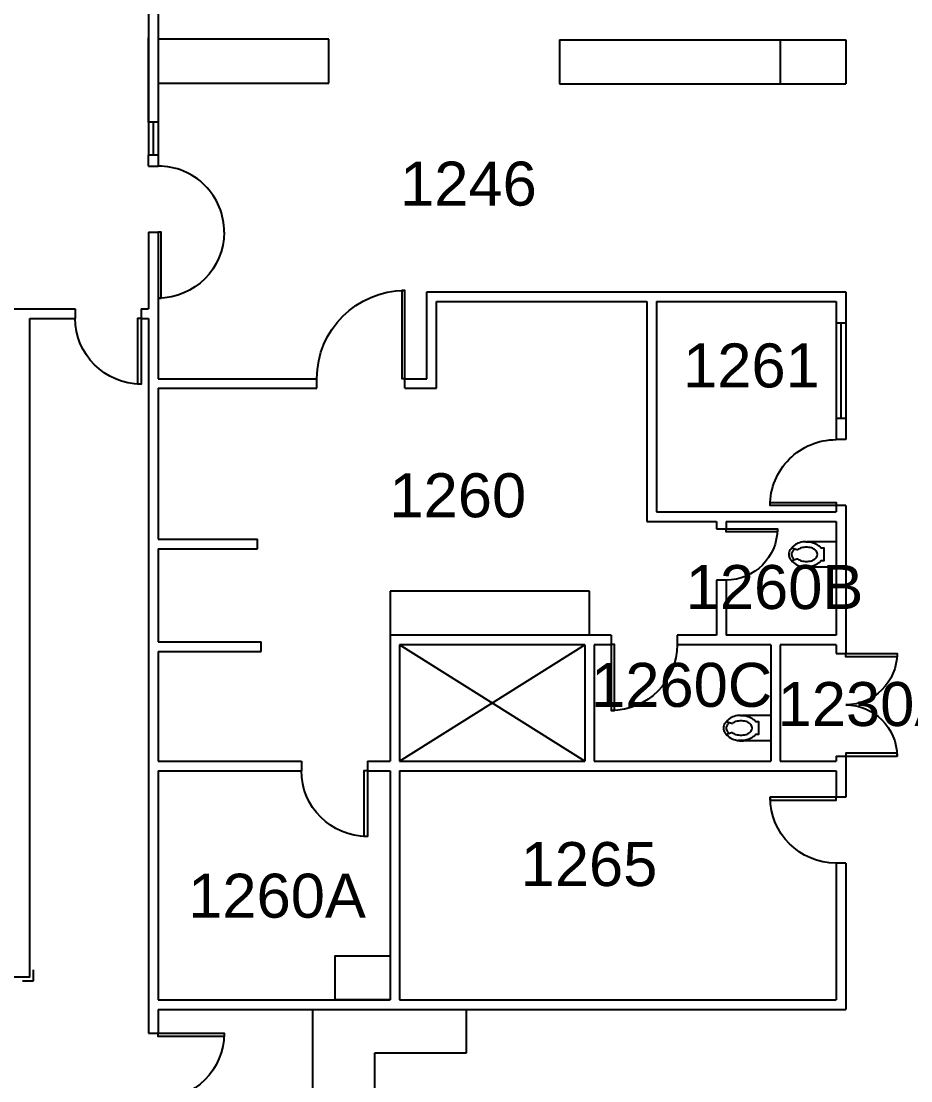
# Model space of a CAD drawing. Header units: inches. Extents: x -59 to 5745, y -269 to 4477.
# Drawn here: x 2798 to 3283, y 631 to 1210 of the extents above; entities that cross this region are included whole.
import ezdxf

# ---------------------------------------------------------------- set-up
doc = ezdxf.new("R2010")
doc.units = ezdxf.units.IN
doc.header["$LTSCALE"] = 96
doc.header["$MEASUREMENT"] = 0
doc.layers.get('0').update_dxf_attribs({"linetype": 'CONTINUOUS'})
for name, color, linetype in [('A-ANNO-ROOM', 4, 'CONTINUOUS'), ('A-DOOR', 2, 'CONTINUOUS'), ('A-FLOR-CASE', 3, 'CONTINUOUS'), ('A-FLOR-HRAL', 1, 'CONTINUOUS'), ('A-FLOR-PFIX', 2, 'CONTINUOUS'), ('A-GLAZ', 2, 'CONTINUOUS'), ('A-SHAFT', 1, 'CONTINUOUS'), ('A-WALL-FULL', 6, 'CONTINUOUS')]:
    doc.layers.add(name, color=color, linetype=linetype)
doc.styles.add('Arial', font='arial.ttf')

# ---------------------------------------------------------------- blocks, each defined once
blk = doc.blocks.new('P2477016')
for p, q in [((-2.504894, -21.068753), (-2.504894, -21.068753)), ((-3.603083, -23.831759), (-3.603083, -23.831759))]:
    blk.add_line(p, q)
for points in [[(-6.93083, -16.399601, -0.022673), (-7, -14.875), (-7, 0), (-3.020761, 0), (0, 0), (3.020761, 0), (7, 0), (7, -14.875)], [(-6.937926, -16.211212, -0.074934), (-6.387938, -12.562014, -0.085426), (-4.920528, -9.670474, -0.066386), (-3.550098, -8.264603), (-3.550098, -6.711212), (3.449902, -6.711212), (3.449902, -8.264603, -0.066386), (4.820333, -9.670474, -0.085426), (6.287743, -12.562014, -0.111314), (6.709134, -17.991061)], [(3.991504, -23.722377, -0.562484), (3.158962, -23.529526), (2.424162, -21.300368, -0.238976), (2.492058, -20.853364, 0.08035), (3.421006, -18.976205, 0.074934), (3.837731, -16.211212, 0.074934), (3.421006, -13.446218, 0.085426), (2.414145, -11.462194, 0.066386), (1.597345, -10.624271, 0.330534), (-1.69754, -10.624271, 0.066386), (-2.51434, -11.462194, 0.085426), (-3.521201, -13.446218, 0.074934), (-3.937926, -16.211212, 0.074934), (-3.521201, -18.976205, 0.08035), (-2.592253, -20.853364, -0.238976), (-2.524357, -21.300368), (-3.250575, -23.503493, -0.549653), (-4.069149, -23.710095)], [(0, -25.75, 0.143932), (2.498761, -25.015482, 0.107177), (4.949747, -22.564786, 0.077997), (6.431696, -19.212481, 0.065232), (7, -14.875)], [(-2.976493, -22.67201, 0.063273), (-1.687041, -23.754089, 0.143932), (0, -24.25)], [(0, -24.25, 0.143932), (1.687041, -23.754089, 0.059203), (2.902316, -22.750942)], [(-4.023967, -23.748064, 0.06085), (-2.498761, -25.015482, 0.143932), (0, -25.75)]]:
    blk.add_lwpolyline(points, format="xyb")
for centre, radius, start, end in [((5.443363, -16.211212), 12.38129, 180, 197.141641), ((2.746106, -17.043143), 9.558648, 197.141641, 216.672481), ((1.035634, -18.316811), 7.426057, 216.672481, 226.574161)]:
    blk.add_arc(centre, radius, start, end)
blk = doc.blocks.new('*U91')
for p, q in [((0, 0), (0, 0)), ((-36, 0), (-36, 0))]:
    blk.add_line(p, q)
blk.add_lwpolyline([(0, 0), (0, 36), (-1.75, 36), (-1.75, 0)], close=True)
blk.add_arc((0, 0), 36, 90, 180)
blk = doc.blocks.new('*U111')
for p, q in [((0, 0), (0, 0)), ((-36, 0), (-36, 0))]:
    blk.add_line(p, q)
blk.add_lwpolyline([(0, 0), (0, 36), (-1.75, 36), (-1.75, 0)], close=True)
blk.add_arc((0, 0), 36, 90, 180)
blk = doc.blocks.new('*U112')
for p, q in [((0, 0), (0, 0)), ((36, 0), (36, 0))]:
    blk.add_line(p, q)
blk.add_lwpolyline([(0, 0), (0, 36), (1.75, 36), (1.75, 0)], close=True)
blk.add_arc((0, 0), 36, 0, 90)
blk = doc.blocks.new('*U113')
for p, q in [((0, 0), (0, 0)), ((-48, 0), (-48, 0))]:
    blk.add_line(p, q)
blk.add_lwpolyline([(0, 0), (0, -48), (-1.75, -48), (-1.75, 0)], close=True)
blk.add_arc((0, 0), 48, 180, 270)
blk = doc.blocks.new('*U117')
for p, q in [((0, 0), (0, 0)), ((-36, 0), (-36, 0))]:
    blk.add_line(p, q)
blk.add_lwpolyline([(0, 0), (0, 36), (-1.75, 36), (-1.75, 0)], close=True)
blk.add_arc((0, 0), 36, 90, 180)
blk = doc.blocks.new('*U115')
for p, q in [((0, 0), (0, 0)), ((-36, 0), (-36, 0))]:
    blk.add_line(p, q)
blk.add_lwpolyline([(0, 0), (0, -36), (-1.75, -36), (-1.75, 0)], close=True)
blk.add_arc((0, 0), 36, 180, 270)
blk = doc.blocks.new('*U118')
for p, q in [((0, 0), (0, 0)), ((-28, 0), (-28, 0))]:
    blk.add_line(p, q)
blk.add_lwpolyline([(0, 0), (0, 28), (-1.75, 28), (-1.75, 0)], close=True)
blk.add_arc((0, 0), 28, 90, 180)
blk = doc.blocks.new('*U119')
for p, q in [((0, 0), (0, 0)), ((28, 0), (28, 0))]:
    blk.add_line(p, q)
blk.add_lwpolyline([(0, 0), (0, 28), (1.75, 28), (1.75, 0)], close=True)
blk.add_arc((0, 0), 28, 0, 90)
blk = doc.blocks.new('*U116')
for p, q in [((0, 0), (0, 0)), ((36, 0), (36, 0))]:
    blk.add_line(p, q)
blk.add_lwpolyline([(0, 0), (0, -36), (1.75, -36), (1.75, 0)], close=True)
blk.add_arc((0, 0), 36, 270, 0)
blk = doc.blocks.new('*U122')
for p, q in [((0, 0), (0, 0)), ((36, 0), (36, 0))]:
    blk.add_line(p, q)
blk.add_lwpolyline([(0, 0), (0, 36), (1.75, 36), (1.75, 0)], close=True)
blk.add_arc((0, 0), 36, 0, 90)

msp = doc.modelspace()

# ---------------------------------------------------------------- linework, layer by layer
at = {"layer": 'A-DOOR'}
msp.add_arc((2872.49, 1094.73), 35.7, 359.52323, 90.47317, dxfattribs=at)
at = {"layer": 'A-FLOR-CASE'}
for p, q in [((2965.33, 1199.67), (2872.2, 1199.67)), ((2965.33, 1175.67), (2965.33, 1199.67)), ((3091.05, 1199.3), (3211.43, 1199.3)), ((3091.05, 1199.3), (3091.05, 1175.3)), ((2872.2, 1175.67), (2965.33, 1175.67)), ((3091.05, 1175.3), (3211.43, 1175.3)), ((2998.7, 898.62), (2998.7, 874.62)), ((3107.48, 898.62), (2998.7, 898.62)), ((3107.48, 874.62), (3107.48, 898.62)), ((2956.33, 670.37), (2956.33, 549.62)), ((3040.33, 646.62), (3040.33, 670.37)), ((2990.33, 549.62), (2990.33, 646.62)), ((2990.33, 646.62), (3040.33, 646.62))]:
    msp.add_line(p, q, dxfattribs=at)
at = {"layer": 'A-FLOR-HRAL'}
for p, q in [((2804.15, 686.03), (2804.15, 692.03)), ((2798.15, 686.03), (2804.15, 686.03))]:
    msp.add_line(p, q, dxfattribs=at)
at = {"layer": 'A-GLAZ'}
for p, q in [((2866.94, 1154.43), (2866.94, 1136.43)), ((2869.57, 1154.43), (2869.57, 1136.43)), ((2872.19, 1154.43), (2872.19, 1136.43)), ((3241.97, 1044.93), (3241.97, 992.93)), ((3244.59, 1044.93), (3244.59, 992.93)), ((3247.22, 1044.93), (3247.22, 992.93))]:
    msp.add_line(p, q, dxfattribs=at)
at = {"layer": 'A-SHAFT'}
for p, q in [((3003.95, 805.87), (3104.86, 869.37)), ((3104.86, 805.87), (3003.95, 869.37))]:
    msp.add_line(p, q, dxfattribs=at)
at = {"layer": 'A-WALL-FULL'}
for p, q in [((2866.95, 1479.02), (2866.94, 1154.43)), ((2872.2, 1479.02), (2872.19, 1154.43)), ((2866.94, 1154.43), (2866.95, 1200.39)), ((3211.43, 1199.3), (3211.43, 1175.3)), ((3211.43, 1199.3), (3247.22, 1199.3)), ((3247.22, 1199.3), (3247.22, 1175.3)), ((3211.43, 1175.3), (3247.22, 1175.3)), ((2872.19, 1154.43), (2866.94, 1154.43)), ((2872.19, 1136.43), (2866.94, 1136.43)), ((2866.94, 1130.43), (2866.94, 1136.43)), ((2872.19, 1136.43), (2872.19, 1130.43)), ((2866.94, 1130.43), (2872.19, 1130.43)), ((2866.94, 1094.43), (2866.94, 1052.57)), ((2866.94, 1094.43), (2872.19, 1094.43)), ((2872.19, 1094.43), (2872.2, 1014.5)), ((3018.86, 1061.87), (3247.22, 1061.87)), ((3018.86, 1014.49), (3018.86, 1061.87)), ((3247.22, 1061.87), (3247.22, 1044.93)), ((2766.15, 1052.57), (2826.94, 1052.57)), ((2826.94, 1052.57), (2826.94, 1047.32)), ((2862.94, 1052.57), (2866.94, 1052.57)), ((2862.94, 1052.57), (2862.94, 1047.32)), ((3024.11, 1056.62), (3138.7, 1056.62)), ((3024.11, 1009.24), (3024.11, 1056.62)), ((3138.7, 1056.62), (3138.7, 936.62)), ((3143.95, 1056.62), (3143.95, 941.87)), ((3143.95, 1056.62), (3241.97, 1056.62)), ((3241.97, 1056.62), (3241.97, 1044.93)), ((2802.15, 688.03), (2802.15, 1047.32)), ((2802.15, 1047.32), (2826.94, 1047.32)), ((2862.94, 1047.32), (2866.94, 1047.32)), ((2866.94, 1047.32), (2866.94, 1017.53)), ((3241.97, 1044.93), (3247.22, 1044.93)), ((2866.94, 1017.53), (2866.95, 657.38)), ((2872.19, 1017.53), (2872.2, 1014.5)), ((2872.2, 1014.5), (2958.86, 1014.49)), ((2958.86, 1009.24), (2958.86, 1014.49)), ((3006.86, 1009.24), (3006.86, 1014.49)), ((3006.86, 1014.49), (3018.86, 1014.49)), ((2872.2, 1009.25), (2872.2, 926.88)), ((2872.2, 1009.25), (2958.86, 1009.24)), ((3006.86, 1009.24), (3024.11, 1009.24)), ((3241.97, 992.93), (3247.22, 992.93)), ((3241.97, 992.93), (3241.97, 981.24)), ((3247.22, 992.93), (3247.22, 981.24)), ((3247.22, 981.24), (3241.97, 981.24)), ((3241.97, 945.24), (3241.97, 941.87)), ((3247.22, 945.24), (3241.97, 945.24)), ((3247.22, 945.24), (3247.22, 864.53)), ((3138.7, 936.62), (3176.72, 936.62)), ((3143.95, 941.87), (3241.97, 941.87)), ((3176.72, 936.62), (3176.72, 932.62)), ((3181.97, 936.62), (3181.97, 932.62)), ((3181.97, 936.62), (3241.97, 936.62)), ((3241.97, 936.62), (3241.97, 874.62)), ((3176.72, 932.62), (3181.97, 932.62)), ((2872.2, 926.88), (2926.33, 926.87)), ((2926.33, 921.62), (2926.33, 926.87)), ((2872.2, 921.63), (2926.33, 921.62)), ((2872.2, 921.63), (2872.2, 870.88)), ((3181.97, 904.62), (3176.72, 904.62)), ((3176.72, 904.62), (3176.72, 874.62)), ((3181.97, 904.62), (3181.97, 874.62)), ((2998.7, 874.62), (2998.7, 805.87)), ((3119.33, 874.62), (2998.7, 874.62)), ((3119.33, 874.62), (3119.33, 869.37)), ((3155.33, 874.62), (3155.33, 869.37)), ((3176.72, 874.62), (3155.33, 874.62)), ((3241.97, 874.62), (3181.97, 874.62)), ((2872.2, 870.88), (2928.33, 870.87)), ((2928.33, 865.62), (2928.33, 870.87)), ((3003.95, 869.37), (3003.95, 805.87)), ((3104.86, 869.37), (3003.95, 869.37)), ((3104.86, 869.37), (3104.86, 805.87)), ((3110.11, 869.37), (3110.11, 805.87)), ((3119.33, 869.37), (3110.11, 869.37)), ((3206.33, 869.37), (3155.33, 869.37)), ((3206.33, 869.37), (3206.33, 805.87)), ((3241.97, 869.37), (3211.58, 869.37)), ((3211.58, 869.37), (3211.58, 805.87)), ((3241.97, 869.37), (3241.97, 864.53)), ((2872.2, 865.63), (2928.33, 865.62)), ((2872.2, 865.63), (2872.2, 805.88)), ((3241.97, 864.53), (3247.22, 864.53)), ((2872.2, 805.88), (2950.33, 805.87)), ((2950.33, 805.87), (2950.33, 800.62)), ((2986.33, 805.87), (2998.7, 805.87)), ((2986.33, 805.87), (2986.33, 800.62)), ((3003.95, 805.87), (3104.86, 805.87)), ((3110.11, 805.87), (3206.33, 805.87)), ((3211.58, 805.87), (3241.97, 805.87)), ((3241.97, 808.53), (3247.22, 808.53)), ((3241.97, 808.53), (3241.97, 805.87)), ((3247.22, 808.53), (3247.22, 786.24)), ((2872.2, 800.63), (2872.2, 675.62)), ((2872.2, 800.63), (2950.33, 800.62)), ((2986.33, 800.62), (2998.7, 800.62)), ((2998.7, 800.62), (2998.7, 675.62)), ((3003.95, 800.62), (3003.95, 675.62)), ((3003.95, 800.62), (3241.97, 800.62)), ((3241.97, 800.62), (3241.97, 786.24)), ((3247.22, 786.24), (3241.97, 786.24)), ((3241.97, 750.24), (3241.97, 675.62)), ((3247.22, 750.24), (3241.97, 750.24)), ((3247.22, 750.24), (3247.22, 670.37)), ((2802.15, 688.03), (2467.9, 688.03)), ((2872.2, 675.62), (2998.7, 675.62)), ((3003.95, 675.62), (3241.97, 675.62)), ((2872.2, 670.37), (3247.22, 670.37)), ((2872.2, 670.37), (2872.2, 662.03)), ((2872.2, 670.37), (2872.2, 657.38)), ((2866.95, 657.38), (2872.2, 657.38))]:
    msp.add_line(p, q, dxfattribs=at)
msp.add_lwpolyline([(2998.7, 675.62), (2968.7, 675.61), (2968.7, 699.61), (2998.7, 699.61)], dxfattribs=at)

# ---------------------------------------------------------------- block references
at = {"layer": 'A-DOOR', "xscale": -1}
for name, p, rotation in [('*U122', (2872.19, 1094.43), 180), ('*U113', (3006.86, 1014.61), 180), ('*U91', (2862.94, 1047.57), 180), ('*U116', (3241.97, 945.24), 270), ('*U118', (3181.97, 932.62), 270), ('*U112', (3119.33, 869.49), 180), ('*U118', (3247.22, 864.53), 270), ('*U119', (3247.22, 808.53), 270), ('*U111', (2986.33, 800.74), 180), ('*U115', (3241.97, 786.24), 270), ('*U117', (2872.2, 657.38), 270)]:
    msp.add_blockref(name, p, dxfattribs=dict(at, rotation=rotation))
at = {"layer": 'A-FLOR-PFIX', "rotation": 270}
for p in [(3241.97, 918.62), (3206.33, 823.87)]:
    msp.add_blockref('P2477016', p, dxfattribs=at)

# ---------------------------------------------------------------- texts
at = {"layer": 'A-ANNO-ROOM', "style": 'Arial'}
for s, p in [('1246', (3004.17, 1108.92)), ('1261', (3158.54, 1009.72)), ('1260', (2998.37, 938.89)), ('1260B', (3159.94, 888.83)), ('1260C', (3108.36, 835.46)), ('1230A', (3210.1, 825)), ('1265', (3069.93, 737.69)), ('1260A', (2888.62, 720.43))]:
    msp.add_text(s, height=24, dxfattribs=at).set_placement(p)

doc.saveas('drawing.dxf')
